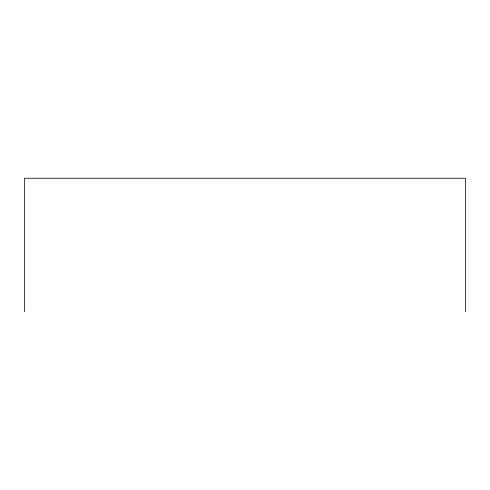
<?xml version="1.0" encoding="UTF-8"?>
<svg xmlns="http://www.w3.org/2000/svg" width="490" height="490" viewBox="0 0 490 490"><rect width="100%" height="100%" fill="white"/><g stroke="black" fill="none" stroke-linecap="round" stroke-linejoin="round"><path stroke-width="0.73" d="M465.5 311.732L465.5 178.268L24.5 178.268L24.5 311.732"/></g></svg>
